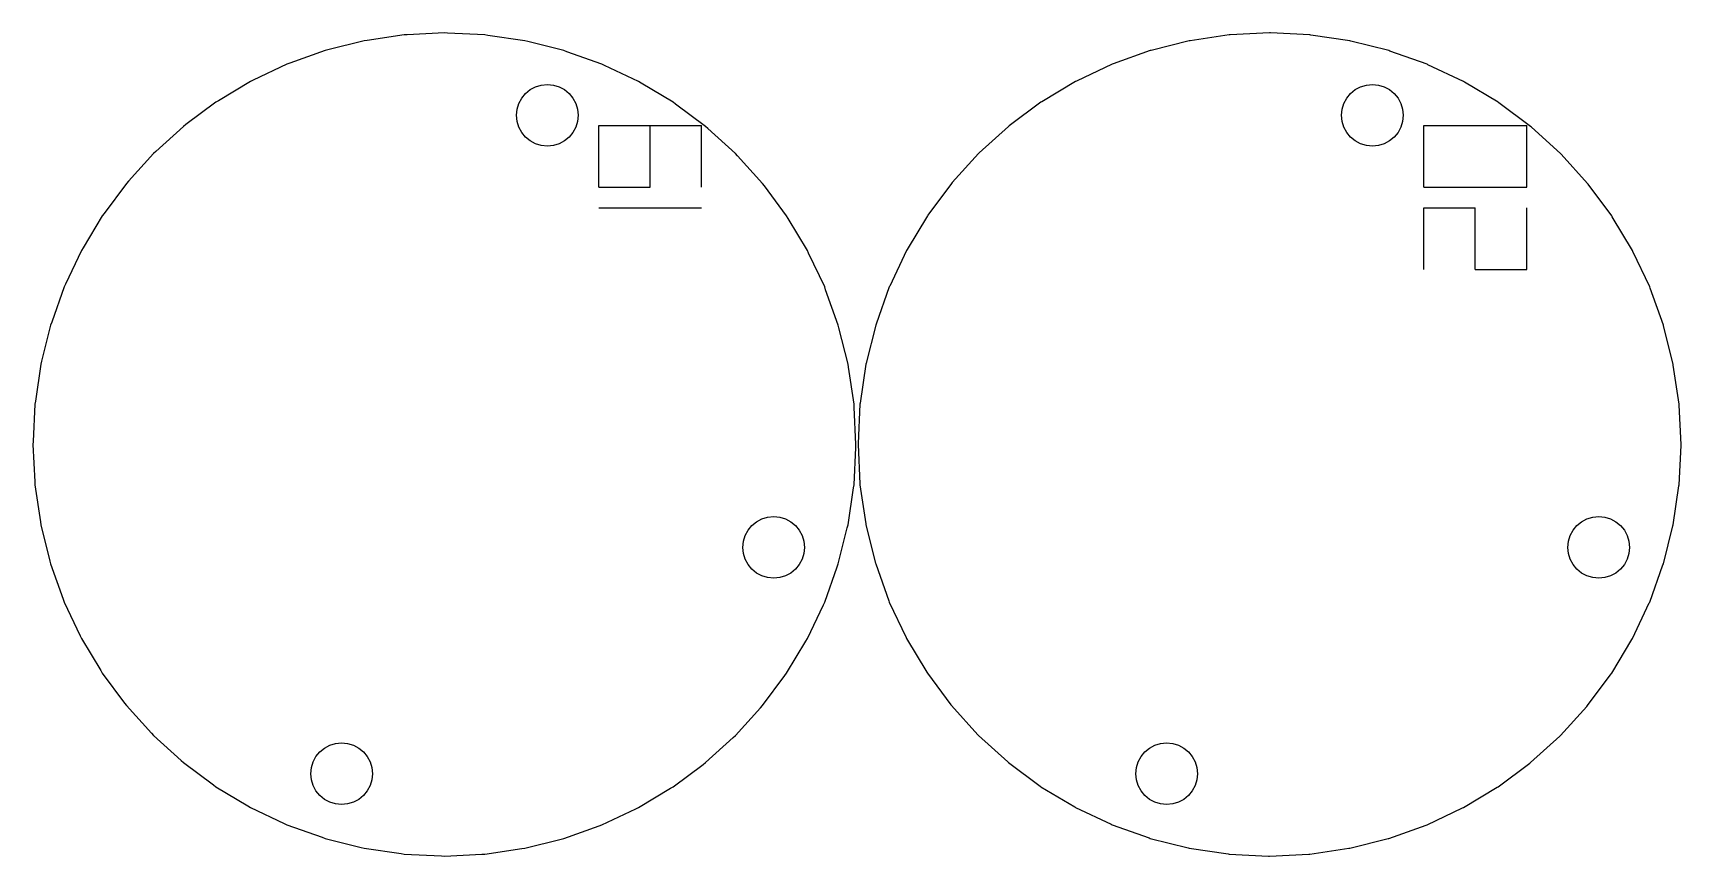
# Model space of a CAD drawing. Extents: x 0 to 160, y 0 to 80.
import ezdxf

# ---------------------------------------------------------------- set-up
doc = ezdxf.new("R2010")
doc.units = 0
doc.layers.add('CUT', color=1, linetype='Continuous')
doc.layers.add('ENGRAVE', color=5, linetype='Continuous')

msp = doc.modelspace()

# ---------------------------------------------------------------- linework, layer by layer
at = {"layer": 'CUT'}
for points in [[(80, 40), (79.82, 43.63), (79.81, 43.92), (79.27, 47.51), (79.23, 47.8), (78.35, 51.33), (78.28, 51.61), (77.05, 55.03), (76.96, 55.31), (75.4, 58.59), (75.28, 58.86), (73.41, 61.97), (73.26, 62.22), (71.1, 65.14), (70.92, 65.38), (68.48, 68.07), (68.28, 68.28), (65.59, 70.72), (65.38, 70.92), (62.46, 73.08), (62.22, 73.26), (59.11, 75.13), (58.86, 75.28), (55.57, 76.83), (55.31, 76.96), (51.89, 78.18), (51.61, 78.28), (48.09, 79.16), (47.8, 79.23), (44.21, 79.76), (43.92, 79.81), (40.29, 79.99), (40, 80), (36.37, 79.82), (36.08, 79.81), (32.49, 79.27), (32.2, 79.23), (28.67, 78.35), (28.39, 78.28), (24.97, 77.05), (24.69, 76.96), (21.41, 75.4), (21.14, 75.28), (18.03, 73.41), (17.78, 73.26), (14.86, 71.1), (14.62, 70.92), (11.93, 68.48), (11.72, 68.28), (9.28, 65.59), (9.08, 65.38), (6.92, 62.46), (6.74, 62.22), (4.87, 59.11), (4.72, 58.86), (3.17, 55.57), (3.04, 55.31), (1.82, 51.89), (1.72, 51.61), (0.84, 48.09), (0.77, 47.8), (0.24, 44.21), (0.19, 43.92), (0.01, 40.29), (0, 40), (0.18, 36.37), (0.19, 36.08), (0.73, 32.49), (0.77, 32.2), (1.65, 28.67), (1.72, 28.39), (2.95, 24.97), (3.04, 24.69), (4.6, 21.41), (4.72, 21.14), (6.59, 18.03), (6.74, 17.78), (8.9, 14.86), (9.08, 14.62), (11.52, 11.93), (11.72, 11.72), (14.41, 9.28), (14.62, 9.08), (17.54, 6.92), (17.78, 6.74), (20.89, 4.87), (21.14, 4.72), (24.43, 3.17), (24.69, 3.04), (28.11, 1.82), (28.39, 1.72), (31.91, 0.84), (32.2, 0.77), (35.79, 0.24), (36.08, 0.19), (39.71, 0.01), (40, 0), (43.63, 0.18), (43.92, 0.19), (47.51, 0.73), (47.8, 0.77), (51.33, 1.65), (51.61, 1.72), (55.03, 2.95), (55.31, 3.04), (58.59, 4.6), (58.86, 4.72), (61.97, 6.59), (62.22, 6.74), (65.14, 8.9), (65.38, 9.08), (68.07, 11.52), (68.28, 11.72), (70.72, 14.41), (70.92, 14.62), (73.08, 17.54), (73.26, 17.78), (75.13, 20.89), (75.28, 21.14), (76.83, 24.43), (76.96, 24.69), (78.18, 28.11), (78.28, 28.39), (79.16, 31.91), (79.23, 32.2), (79.76, 35.79), (79.81, 36.08), (79.99, 39.71)], [(160.2, 40), (160.01, 43.82), (160.01, 43.92), (159.45, 47.71), (159.43, 47.8), (158.5, 51.52), (158.48, 51.61), (157.19, 55.21), (157.16, 55.31), (155.52, 58.77), (155.48, 58.86), (153.51, 62.14), (153.46, 62.22), (151.18, 65.3), (151.12, 65.38), (148.55, 68.21), (148.48, 68.28), (145.65, 70.85), (145.58, 70.92), (142.5, 73.2), (142.42, 73.26), (139.14, 75.23), (139.06, 75.28), (135.6, 76.91), (135.51, 76.96), (131.9, 78.24), (131.81, 78.28), (128.1, 79.21), (128, 79.23), (124.22, 79.79), (124.12, 79.81), (120.3, 80), (120.2, 80), (116.38, 79.81), (116.28, 79.81), (112.49, 79.25), (112.4, 79.23), (108.68, 78.3), (108.59, 78.28), (104.99, 76.99), (104.89, 76.96), (101.43, 75.32), (101.34, 75.28), (98.06, 73.31), (97.98, 73.26), (94.9, 70.98), (94.82, 70.92), (91.99, 68.35), (91.92, 68.28), (89.35, 65.45), (89.28, 65.38), (87, 62.3), (86.94, 62.22), (84.97, 58.94), (84.92, 58.86), (83.29, 55.4), (83.24, 55.31), (81.96, 51.7), (81.92, 51.61), (80.99, 47.9), (80.97, 47.8), (80.41, 44.02), (80.39, 43.92), (80.2, 40.1), (80.2, 40), (80.39, 36.18), (80.39, 36.08), (80.95, 32.29), (80.97, 32.2), (81.9, 28.48), (81.92, 28.39), (83.21, 24.79), (83.24, 24.69), (84.88, 21.23), (84.92, 21.14), (86.89, 17.86), (86.94, 17.78), (89.22, 14.7), (89.28, 14.62), (91.85, 11.79), (91.92, 11.72), (94.75, 9.15), (94.82, 9.08), (97.9, 6.8), (97.98, 6.74), (101.26, 4.77), (101.34, 4.72), (104.8, 3.09), (104.89, 3.04), (108.5, 1.76), (108.59, 1.72), (112.3, 0.79), (112.4, 0.77), (116.18, 0.21), (116.28, 0.19), (120.1, 0), (120.2, 0), (124.02, 0.19), (124.12, 0.19), (127.91, 0.75), (128, 0.77), (131.72, 1.7), (131.81, 1.72), (135.41, 3.01), (135.51, 3.04), (138.97, 4.68), (139.06, 4.72), (142.34, 6.69), (142.42, 6.74), (145.5, 9.02), (145.58, 9.08), (148.41, 11.65), (148.48, 11.72), (151.05, 14.55), (151.12, 14.62), (153.4, 17.7), (153.46, 17.78), (155.43, 21.06), (155.48, 21.14), (157.11, 24.6), (157.16, 24.69), (158.44, 28.3), (158.48, 28.39), (159.41, 32.1), (159.43, 32.2), (159.99, 35.98), (160.01, 36.08), (160.2, 39.9)], [(53, 72), (52.94, 71.41), (52.77, 70.85), (52.49, 70.33), (52.12, 69.88), (51.67, 69.51), (51.15, 69.23), (50.59, 69.06), (50, 69), (49.41, 69.06), (48.85, 69.23), (48.33, 69.51), (47.88, 69.88), (47.51, 70.33), (47.23, 70.85), (47.06, 71.41), (47, 72), (47.06, 72.59), (47.23, 73.15), (47.51, 73.67), (47.88, 74.12), (48.33, 74.49), (48.85, 74.77), (49.41, 74.94), (50, 75), (50.59, 74.94), (51.15, 74.77), (51.67, 74.49), (52.12, 74.12), (52.49, 73.67), (52.77, 73.15), (52.94, 72.59)], [(133.2, 72), (133.14, 71.41), (132.97, 70.85), (132.69, 70.33), (132.32, 69.88), (131.87, 69.51), (131.35, 69.23), (130.79, 69.06), (130.2, 69), (129.61, 69.06), (129.05, 69.23), (128.53, 69.51), (128.08, 69.88), (127.71, 70.33), (127.43, 70.85), (127.26, 71.41), (127.2, 72), (127.26, 72.59), (127.43, 73.15), (127.71, 73.67), (128.08, 74.12), (128.53, 74.49), (129.05, 74.77), (129.61, 74.94), (130.2, 75), (130.79, 74.94), (131.35, 74.77), (131.87, 74.49), (132.32, 74.12), (132.69, 73.67), (132.97, 73.15), (133.14, 72.59)], [(75, 30), (74.94, 29.41), (74.77, 28.85), (74.49, 28.33), (74.12, 27.88), (73.67, 27.51), (73.15, 27.23), (72.59, 27.06), (72, 27), (71.41, 27.06), (70.85, 27.23), (70.33, 27.51), (69.88, 27.88), (69.51, 28.33), (69.23, 28.85), (69.06, 29.41), (69, 30), (69.06, 30.59), (69.23, 31.15), (69.51, 31.67), (69.88, 32.12), (70.33, 32.49), (70.85, 32.77), (71.41, 32.94), (72, 33), (72.59, 32.94), (73.15, 32.77), (73.67, 32.49), (74.12, 32.12), (74.49, 31.67), (74.77, 31.15), (74.94, 30.59)], [(155.2, 30), (155.14, 29.41), (154.97, 28.85), (154.69, 28.33), (154.32, 27.88), (153.87, 27.51), (153.35, 27.23), (152.79, 27.06), (152.2, 27), (151.61, 27.06), (151.05, 27.23), (150.53, 27.51), (150.08, 27.88), (149.71, 28.33), (149.43, 28.85), (149.26, 29.41), (149.2, 30), (149.26, 30.59), (149.43, 31.15), (149.71, 31.67), (150.08, 32.12), (150.53, 32.49), (151.05, 32.77), (151.61, 32.94), (152.2, 33), (152.79, 32.94), (153.35, 32.77), (153.87, 32.49), (154.32, 32.12), (154.69, 31.67), (154.97, 31.15), (155.14, 30.59)], [(33, 8), (32.94, 7.41), (32.77, 6.85), (32.49, 6.33), (32.12, 5.88), (31.67, 5.51), (31.15, 5.23), (30.59, 5.06), (30, 5), (29.41, 5.06), (28.85, 5.23), (28.33, 5.51), (27.88, 5.88), (27.51, 6.33), (27.23, 6.85), (27.06, 7.41), (27, 8), (27.06, 8.59), (27.23, 9.15), (27.51, 9.67), (27.88, 10.12), (28.33, 10.49), (28.85, 10.77), (29.41, 10.94), (30, 11), (30.59, 10.94), (31.15, 10.77), (31.67, 10.49), (32.12, 10.12), (32.49, 9.67), (32.77, 9.15), (32.94, 8.59)], [(113.2, 8), (113.14, 7.41), (112.97, 6.85), (112.69, 6.33), (112.32, 5.88), (111.87, 5.51), (111.35, 5.23), (110.79, 5.06), (110.2, 5), (109.61, 5.06), (109.05, 5.23), (108.53, 5.51), (108.08, 5.88), (107.71, 6.33), (107.43, 6.85), (107.26, 7.41), (107.2, 8), (107.26, 8.59), (107.43, 9.15), (107.71, 9.67), (108.08, 10.12), (108.53, 10.49), (109.05, 10.77), (109.61, 10.94), (110.2, 11), (110.79, 10.94), (111.35, 10.77), (111.87, 10.49), (112.32, 10.12), (112.69, 9.67), (112.97, 9.15), (113.14, 8.59)]]:
    msp.add_lwpolyline(points, close=True, dxfattribs=at)
at = {"layer": 'ENGRAVE'}
for points in [[(55, 65), (55, 71)], [(55, 71), (60, 71)], [(60, 71), (65, 71)], [(60, 65), (60, 71)], [(65, 65), (65, 71)], [(135.2, 65), (135.2, 71)], [(135.2, 71), (140.2, 71)], [(140.2, 71), (145.2, 71)], [(145.2, 65), (145.2, 71)], [(55, 65), (60, 65)], [(135.2, 65), (140.2, 65)], [(140.2, 65), (145.2, 65)], [(55, 63), (60, 63)], [(60, 63), (65, 63)], [(135.2, 57), (135.2, 63)], [(135.2, 63), (140.2, 63)], [(140.2, 57), (140.2, 63)], [(145.2, 57), (145.2, 63)], [(140.2, 57), (145.2, 57)]]:
    msp.add_lwpolyline(points, dxfattribs=at)

doc.saveas('drawing.dxf')
